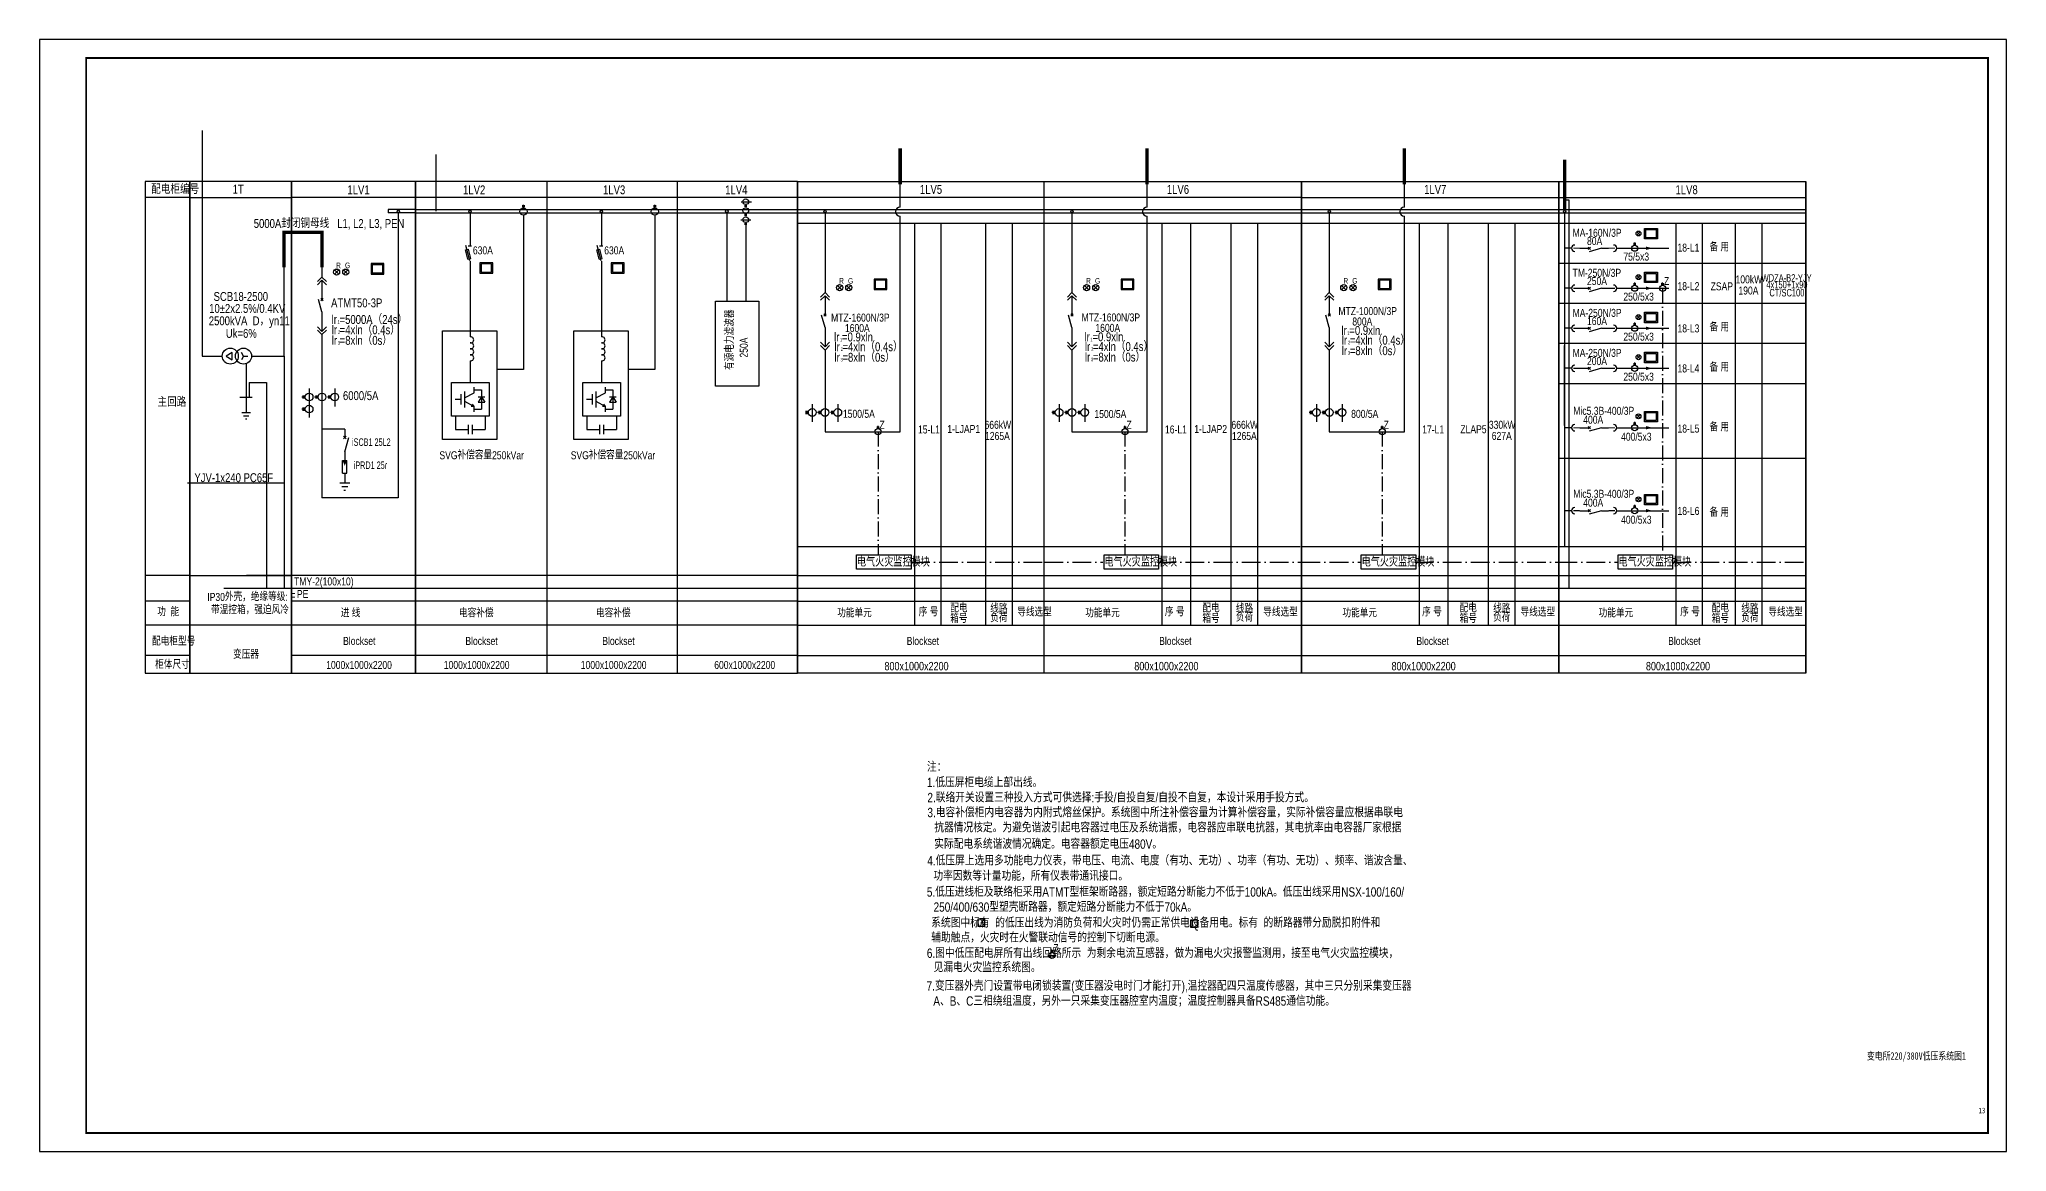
# Model space of a CAD drawing. Extents: x 562591 to 1355713, y 459382 to 835216.
# Drawn here: x 848730 to 953830, y 774576 to 833976 of the extents above; entities that cross this region are included whole.
import ezdxf
from ezdxf.enums import TextEntityAlignment as Align

# ---------------------------------------------------------------- set-up
doc = ezdxf.new("R2010")
doc.units = 0
doc.header["$LTSCALE"] = 1000
doc.header["$MEASUREMENT"] = 0
doc.linetypes.add('CONTROL', pattern=[1.5, 1, -0.25, 0, -0.25])
for name, color, linetype in [('!电气', 4, 'Continuous'), ('CAPDI-TK2', 7, 'Continuous'), ('ELE', 3, 'Continuous'), ('ELEC', 3, 'Continuous'), ('esocket', 4, 'Continuous'), ('etext', 3, 'Continuous'), ('TEL_TITLE', 7, 'Continuous'), ('动力平面导线层', 3, 'Continuous'), ('动力平面尺寸标注层', 4, 'Continuous'), ('标注-动力', 7, 'Continuous'), ('照明平面导线层', 1, 'Continuous'), ('照明平面设备层', 3, 'Continuous')]:
    doc.layers.add(name, color=color, linetype=linetype)
doc.styles.add('CAPDI-仿宋', font='', dxfattribs={"width": 0.75})
doc.styles.add('CAPDI-宋体', font='', dxfattribs={"width": 0.75})
doc.styles.add('denggao', font='jrs.shx', dxfattribs={"width": 0.7, "height": 400, "bigfont": 'hztxt.shx'})
doc.styles.add('hz', font='jrs.shx', dxfattribs={"width": 0.7, "bigfont": 'hztxt.shx'})
doc.styles.add('JRS', font='jrs.shx', dxfattribs={"width": 0.9, "bigfont": 'hztxt.shx'})
doc.styles.add('Lee', font='jrs.shx', dxfattribs={"bigfont": 'hztxt.shx'})
doc.styles.get('CAPDI-仿宋').set_extended_font_data('FangSong')
doc.styles.get('CAPDI-宋体').set_extended_font_data('SimSun')
doc.linetypes.add('接地线', pattern='A,500,[136,eesltype.shx,S=100,R=0,X=0,Y=0],500,-200,60,-200', length=1460)

msp = doc.modelspace()

# ---------------------------------------------------------------- linework, layer by layer
at = {"layer": '!电气'}
for p, q in [((875840, 826393), (875840, 800130)), ((882803, 826393), (882803, 800130)), ((902418, 800130), (902418, 826393)), ((916161, 800130), (916161, 826393)), ((856776, 825538), (854375, 825538)), ((856776, 825538), (862195, 825538)), ((868824, 825538), (862195, 825538)), ((889224, 825538), (868824, 825538)), ((916161, 825538), (868824, 825538)), ((916161, 825538), (929905, 825538)), ((929852, 825538), (943098, 825538)), ((889224, 824156), (902418, 824156)), ((895484, 824156), (895484, 802695)), ((896884, 824156), (896884, 802695)), ((899269, 824156), (899269, 802695)), ((900694, 824156), (900694, 802695)), ((902418, 824156), (916161, 824156)), ((908703, 824156), (908703, 802695)), ((910223, 824156), (910223, 802695)), ((912390, 824156), (912390, 802695)), ((913815, 824156), (913815, 802695)), ((916161, 824156), (929905, 824156)), ((922447, 824156), (922447, 802695)), ((923967, 824156), (923967, 802695)), ((926133, 824156), (926133, 802695)), ((927558, 824156), (927558, 802695)), ((929905, 824156), (943098, 824156)), ((936165, 824156), (936165, 802695)), ((937565, 824156), (937565, 802695)), ((939327, 824156), (939327, 802695)), ((940752, 824156), (940752, 802695)), ((929905, 822018), (943098, 822018)), ((929905, 819881), (943098, 819881)), ((929905, 817743), (943098, 817743)), ((929905, 815606), (943098, 815606)), ((929905, 811602), (943098, 811602)), ((889224, 806899), (902418, 806899)), ((902418, 806899), (916093, 806899)), ((916161, 806899), (929836, 806899)), ((929905, 806899), (943098, 806899)), ((856776, 805347), (854375, 805347)), ((856776, 805347), (862195, 805347)), ((889224, 805347), (859795, 805347)), ((889224, 805347), (889224, 805347)), ((889224, 805347), (889224, 805347)), ((889224, 805347), (902418, 805347)), ((902418, 805347), (916161, 805347)), ((902418, 805347), (902418, 805347)), ((902418, 805347), (902418, 805347)), ((902473, 805347), (902473, 805347)), ((902473, 805347), (902473, 805347)), ((902473, 805347), (906439, 805347)), ((906439, 805347), (906452, 805347)), ((916161, 805347), (929905, 805347)), ((916161, 805347), (916161, 805347)), ((916161, 805347), (916161, 805347)), ((916216, 805347), (916216, 805347)), ((916216, 805347), (916216, 805347)), ((916216, 805347), (920183, 805347)), ((920183, 805347), (920196, 805347)), ((929905, 805347), (943098, 805347)), ((943098, 805347), (943098, 805347)), ((943098, 805347), (943098, 805347)), ((856776, 803978), (854375, 803978)), ((889224, 803978), (862195, 803978)), ((889224, 803978), (889224, 803978)), ((889224, 803978), (889224, 803978)), ((889224, 803978), (902418, 803978)), ((902418, 803978), (916161, 803978)), ((902473, 803978), (902473, 803978)), ((902473, 803978), (902473, 803978)), ((902473, 803978), (906439, 803978)), ((906439, 803978), (906452, 803978)), ((916161, 803978), (929905, 803978)), ((916216, 803978), (916216, 803978)), ((916216, 803978), (916216, 803978)), ((916216, 803978), (920183, 803978)), ((920183, 803978), (920196, 803978)), ((929905, 803978), (943098, 803978)), ((943098, 803978), (943098, 803978)), ((943098, 803978), (943098, 803978)), ((856776, 802695), (854375, 802695)), ((862195, 802695), (856776, 802695)), ((889224, 802695), (862195, 802695)), ((889224, 802695), (902418, 802695)), ((902418, 802695), (916161, 802695)), ((902473, 802695), (906439, 802695)), ((906439, 802695), (906452, 802695)), ((916161, 802695), (929905, 802695)), ((916216, 802695), (920183, 802695)), ((920183, 802695), (920196, 802695)), ((929905, 802695), (943098, 802695)), ((856776, 801072), (854375, 801072)), ((889224, 801072), (862195, 801072)), ((889224, 801072), (889224, 801072)), ((889224, 801072), (889224, 801072)), ((889224, 801072), (902416, 801072)), ((902418, 801072), (916161, 801072)), ((902473, 801072), (902473, 801072)), ((902473, 801072), (902473, 801072)), ((902473, 801072), (906439, 801072)), ((906439, 801072), (906452, 801072)), ((916161, 801072), (929905, 801072)), ((916216, 801072), (916216, 801072)), ((916216, 801072), (916216, 801072)), ((916216, 801072), (920183, 801072)), ((920183, 801072), (920196, 801072)), ((929905, 801072), (943097, 801072)), ((943098, 801072), (943098, 801072)), ((943098, 801072), (943098, 801072))]:
    msp.add_line(p, q, dxfattribs=at)
for points in [[(856776, 826393), (854375, 826393), (854375, 800130), (856776, 800130)], [(862195, 826393), (856776, 826393), (856776, 800130), (862195, 800130)], [(868824, 826393), (862195, 826393), (862195, 800130), (868824, 800130)], [(889224, 826393), (868824, 826393), (868824, 800130), (889224, 800130)], [(889224, 826393), (868824, 826393), (868824, 800130), (889224, 800130)], [(889224, 826393), (889224, 826393), (889224, 800130), (889224, 800130)], [(889224, 826393), (889224, 826393), (889224, 800130), (889224, 800130)], [(902418, 826393), (916161, 826393), (916161, 800130), (902418, 800130)], [(916161, 826393), (929905, 826393), (929905, 800130), (916161, 800130)], [(943098, 826393), (943098, 826393), (943098, 800130), (943098, 800130)], [(943098, 826393), (943098, 826393), (943098, 800130), (943098, 800130)]]:
    msp.add_lwpolyline(points, close=True, dxfattribs=at)
for points in [[(902418, 800130), (889224, 800130), (889224, 826393), (902418, 826393)], [(943098, 800130), (929905, 800130), (929905, 826393), (943098, 826393)]]:
    msp.add_lwpolyline(points, dxfattribs=at)
at = {"layer": '!电气', "color": 1}
msp.add_lwpolyline([(884854, 819997), (887175, 819997), (887175, 815448), (884854, 815448)], close=True, dxfattribs=at)
at = {"color": 4, "ltscale": 0.3}
for p, q in [((868824, 824883), (867372, 824883)), ((867372, 824883), (867372, 824712)), ((868824, 824712), (867372, 824712)), ((868824, 824883), (902418, 824883)), ((868824, 824712), (902418, 824712)), ((902418, 824883), (916161, 824883)), ((902418, 824712), (916161, 824712)), ((916161, 824883), (943098, 824883)), ((916161, 824712), (943098, 824712))]:
    msp.add_line(p, q, dxfattribs=at)
at = {"color": 7, "ltscale": 0.3}
for p, q in [((863586, 821038), (863828, 821279)), ((863586, 820867), (863828, 821108)), ((864070, 821038), (863828, 821279)), ((864070, 820867), (863828, 821108)), ((863828, 819417), (863641, 820075)), ((863767, 820014), (863888, 820135)), ((863767, 820135), (863888, 820014)), ((890460, 820212), (890702, 820454)), ((890460, 820041), (890702, 820283)), ((890944, 820212), (890702, 820454)), ((890944, 820041), (890702, 820283)), ((903654, 820212), (903895, 820454)), ((903654, 820041), (903895, 820283)), ((904137, 820212), (903895, 820454)), ((904137, 820041), (903895, 820283)), ((917397, 820212), (917639, 820454)), ((917397, 820041), (917639, 820283)), ((917881, 820212), (917639, 820454)), ((917881, 820041), (917639, 820283)), ((890702, 818592), (890515, 819250)), ((890641, 819189), (890762, 819310)), ((890641, 819310), (890762, 819189)), ((903895, 818592), (903708, 819250)), ((903835, 819189), (903956, 819310)), ((903835, 819310), (903956, 819189)), ((917639, 818592), (917452, 819250)), ((917579, 819189), (917699, 819310)), ((917579, 819310), (917699, 819189)), ((863586, 818623), (863828, 818381)), ((863586, 818452), (863828, 818210)), ((864070, 818623), (863828, 818381)), ((864070, 818452), (863828, 818210)), ((890460, 817797), (890702, 817556)), ((890944, 817797), (890702, 817556)), ((903654, 817797), (903895, 817556)), ((904137, 817797), (903895, 817556)), ((917397, 817797), (917639, 817556)), ((917881, 817797), (917639, 817556)), ((890460, 817626), (890702, 817385)), ((890944, 817626), (890702, 817385)), ((903654, 817626), (903895, 817385)), ((904137, 817626), (903895, 817385)), ((917397, 817626), (917639, 817385)), ((917881, 817626), (917639, 817385)), ((859544, 814052), (860006, 814052)), ((859637, 813878), (859913, 813878)), ((859735, 813703), (859819, 813703))]:
    msp.add_line(p, q, dxfattribs=at)
at = {"color": 1, "ltscale": 0.3}
for p, q in [((865045, 813151), (863828, 813151)), ((865045, 813151), (865045, 812721)), ((865045, 811952), (865045, 811480)), ((865045, 810813), (865045, 810283))]:
    msp.add_line(p, q, dxfattribs=at)
at = {"color": 0, "ltscale": 0.3}
for p, q in [((864925, 811480), (865165, 811480)), ((864925, 810813), (864925, 811480)), ((865165, 810813), (865165, 811480)), ((864925, 810813), (865165, 810813))]:
    msp.add_line(p, q, dxfattribs=at)
at = {"color": 3, "ltscale": 0.3}
for p, q in [((865315, 810283), (864775, 810283)), ((865206, 810079), (864883, 810079)), ((865092, 809875), (864994, 809875))]:
    msp.add_line(p, q, dxfattribs=at)
at = {"color": 4, "ltscale": 0.3}
for centre in [(890702, 824800), (903895, 824800), (917639, 824800), (930212, 824800)]:
    msp.add_circle(centre, 64.1, dxfattribs=at)
at = {"color": 0, "ltscale": 0.3}
msp.add_solid([(865164, 811480), (864926, 811480), (865045, 811204), (864926, 811480)], dxfattribs=at)
at = {"layer": 'ELE', "color": 0}
for points in [[(898878, 787004), (899228, 787004), (899228, 786592), (898878, 786592)], [(910239, 786952), (910589, 786952), (910589, 786541), (910239, 786541)]]:
    msp.add_lwpolyline(points, close=True, dxfattribs=at)
at = {"layer": 'ELEC', "color": 0}
for p, q in [((865116, 812650), (864974, 812791)), ((865116, 812791), (864974, 812650)), ((865045, 811952), (865264, 812721))]:
    msp.add_line(p, q, dxfattribs=at)
at = {"layer": 'esocket'}
for points in [[(892389, 806449), (895299, 806449), (895299, 805680), (892389, 805680)], [(905608, 806449), (908518, 806449), (908518, 805680), (905608, 805680)], [(919352, 806449), (922262, 806449), (922262, 805680), (919352, 805680)], [(933070, 806449), (935980, 806449), (935980, 805680), (933070, 805680)]]:
    msp.add_lwpolyline(points, close=True, dxfattribs=at)
at = {"layer": 'TEL_TITLE'}
msp.add_lwpolyline([(848730, 774576), (953830, 774576), (953830, 833976), (848730, 833976)], close=True, dxfattribs=at)
at = {"layer": 'TEL_TITLE', "const_width": 100}
msp.add_lwpolyline([(851230, 775576), (952830, 775576), (952830, 832976), (851230, 832976)], close=True, dxfattribs=at)
at = {"layer": '动力平面导线层', "linetype": '接地线', "ltscale": 0.01}
for p, q in [((859775, 816658), (859775, 814052)), ((859933, 815648), (859933, 814848))]:
    msp.add_line(p, q, dxfattribs=at)
at = {"layer": '动力平面导线层', "linetype": '接地线', "ltscale": 0.002}
for p, q in [((861803, 817057), (861803, 804672)), ((859933, 815648), (860860, 815648)), ((860860, 815648), (860860, 804672)), ((858593, 804672), (902418, 804672)), ((902418, 804672), (916161, 804672)), ((916161, 804672), (929905, 804672)), ((929905, 804672), (943098, 804672))]:
    msp.add_line(p, q, dxfattribs=at)
msp.add_lwpolyline([(930210, 825402), (930432, 825402), (930432, 804672)], dxfattribs=at)
at = {"layer": '动力平面尺寸标注层', "color": 3}
for p, q in [((869919, 827819), (869919, 824809)), ((860100, 814848), (859437, 814848)), ((856653, 810289), (861803, 810289))]:
    msp.add_line(p, q, dxfattribs=at)
at = {"layer": '标注-动力', "ltscale": 0.3}
for p, q in [((874672, 825087), (874515, 825087)), ((874594, 824969), (874594, 825141)), ((881688, 825087), (881531, 825087)), ((881610, 824969), (881610, 825141)), ((886406, 825111), (886532, 825111)), ((886406, 825061), (886532, 825061)), ((886469, 825156), (886469, 825018)), ((874672, 825024), (874515, 825024)), ((881688, 825024), (881531, 825024)), ((886406, 824634), (886532, 824634)), ((886406, 824583), (886532, 824583)), ((886406, 824150), (886532, 824150)), ((886406, 824100), (886532, 824100)), ((886469, 824678), (886469, 824540)), ((886469, 824195), (886469, 824057)), ((871731, 822140), (871522, 822964)), ((871641, 822956), (871821, 822956)), ((878747, 822140), (878538, 822964)), ((878657, 822956), (878837, 822956)), ((933890, 823084), (934025, 823084)), ((933890, 823030), (934025, 823030)), ((933957, 822983), (933957, 823130)), ((934071, 823703), (934256, 823517)), ((934071, 823517), (934256, 823703)), ((871488, 822733), (871662, 822777)), ((871614, 822234), (871488, 822733)), ((871614, 822234), (871789, 822278)), ((871789, 822278), (871662, 822777)), ((878504, 822733), (878678, 822777)), ((878630, 822234), (878504, 822733)), ((878630, 822234), (878805, 822278)), ((878805, 822278), (878678, 822777)), ((931596, 822761), (931475, 822881)), ((931475, 822761), (931596, 822881)), ((932193, 822821), (931535, 822634)), ((864492, 821429), (864724, 821661)), ((864492, 821661), (864724, 821429)), ((864983, 821661), (865215, 821429)), ((864983, 821429), (865215, 821661)), ((891366, 820603), (891598, 820836)), ((891366, 820836), (891598, 820603)), ((891857, 820836), (892089, 820603)), ((891857, 820603), (892089, 820836)), ((904559, 820603), (904791, 820836)), ((904559, 820836), (904791, 820603)), ((905051, 820836), (905283, 820603)), ((905051, 820603), (905283, 820836)), ((918303, 820603), (918535, 820836)), ((918303, 820836), (918535, 820603)), ((918794, 820836), (919026, 820603)), ((918794, 820603), (919026, 820836)), ((933890, 820946), (934025, 820946)), ((933890, 820892), (934025, 820892)), ((933957, 820845), (933957, 820992)), ((934071, 821368), (934256, 821183)), ((934071, 821183), (934256, 821368)), ((935381, 820946), (935516, 820946)), ((935381, 820892), (935516, 820892)), ((935449, 820845), (935449, 820992)), ((931596, 820623), (931475, 820744)), ((931475, 820623), (931596, 820744)), ((932193, 820683), (931535, 820496)), ((933890, 818809), (934025, 818809)), ((933890, 818755), (934025, 818755)), ((933957, 818708), (933957, 818855)), ((934071, 819231), (934256, 819045)), ((934071, 819045), (934256, 819231)), ((871737, 818400), (871737, 818086)), ((878753, 818400), (878753, 818086)), ((931596, 818485), (931475, 818606)), ((931475, 818485), (931596, 818606)), ((932193, 818546), (931535, 818359)), ((871751, 816809), (871751, 816223)), ((878767, 816809), (878767, 816223)), ((933890, 816671), (934025, 816671)), ((933957, 816570), (933957, 816717)), ((934071, 817093), (934256, 816908)), ((934071, 816908), (934256, 817093)), ((871751, 816223), (871751, 815644)), ((878767, 816223), (878767, 815644)), ((931596, 816348), (931475, 816469)), ((931475, 816348), (931596, 816469)), ((932193, 816408), (931535, 816221)), ((933890, 816617), (934025, 816617)), ((862939, 814876), (862752, 814876)), ((862810, 814961), (862810, 814790)), ((862878, 814961), (862878, 814790)), ((863623, 814876), (863436, 814876)), ((863494, 814961), (863494, 814790)), ((863562, 814961), (863562, 814790)), ((864307, 814876), (864120, 814876)), ((864178, 814961), (864178, 814790)), ((864246, 814961), (864246, 814790)), ((871253, 814742), (870936, 814742)), ((871253, 815030), (871253, 814470)), ((871443, 815164), (871443, 814319)), ((871443, 814834), (871952, 815106)), ((871443, 814650), (871952, 814377)), ((871952, 815106), (871952, 815401)), ((871952, 815253), (872350, 815253)), ((872167, 814889), (872534, 814889)), ((872350, 814889), (872167, 814594)), ((872167, 814594), (872534, 814594)), ((872350, 815253), (872350, 814230)), ((872350, 814889), (872534, 814594)), ((878269, 814742), (877952, 814742)), ((878269, 815030), (878269, 814470)), ((878459, 815164), (878459, 814319)), ((878459, 814834), (878968, 815106)), ((878459, 814650), (878968, 814377)), ((878968, 815106), (878968, 815401)), ((878968, 815253), (879366, 815253)), ((879183, 814889), (879550, 814889)), ((879366, 814889), (879183, 814594)), ((879183, 814594), (879550, 814594)), ((879366, 815253), (879366, 814230)), ((879366, 814889), (879550, 814594)), ((862939, 814231), (862752, 814231)), ((862810, 814317), (862810, 814146)), ((862878, 814317), (862878, 814146)), ((870957, 813862), (870957, 813138)), ((871952, 814377), (871805, 814376)), ((871952, 814377), (871871, 814500)), ((871952, 814083), (871952, 814377)), ((871952, 814230), (872350, 814230)), ((872545, 813862), (872545, 813138)), ((877973, 813862), (877973, 813138)), ((878968, 814377), (878821, 814376)), ((878968, 814377), (878887, 814500)), ((878968, 814083), (878968, 814377)), ((878968, 814230), (879366, 814230)), ((879561, 813862), (879561, 813138)), ((889684, 814136), (889684, 813965)), ((889753, 814136), (889753, 813965)), ((890497, 814050), (890310, 814050)), ((890368, 814136), (890368, 813965)), ((890437, 814136), (890437, 813965)), ((891181, 814050), (890994, 814050)), ((891052, 814136), (891052, 813965)), ((891121, 814136), (891121, 813965)), ((903006, 814050), (902819, 814050)), ((902878, 814136), (902878, 813965)), ((902946, 814136), (902946, 813965)), ((903690, 814050), (903503, 814050)), ((903562, 814136), (903562, 813965)), ((903630, 814136), (903630, 813965)), ((904374, 814050), (904187, 814050)), ((904246, 814136), (904246, 813965)), ((904314, 814136), (904314, 813965)), ((916750, 814050), (916563, 814050)), ((916621, 814136), (916621, 813965)), ((916690, 814136), (916690, 813965)), ((917434, 814050), (917247, 814050)), ((917305, 814136), (917305, 813965)), ((917374, 814136), (917374, 813965)), ((918118, 814050), (917931, 814050)), ((917989, 814136), (917989, 813965)), ((918058, 814136), (918058, 813965)), ((933890, 813499), (934025, 813499)), ((933957, 813398), (933957, 813545)), ((934071, 813939), (934257, 813753)), ((934071, 813753), (934257, 813939)), ((870957, 813138), (871639, 813138)), ((871639, 813386), (871639, 812890)), ((871846, 813386), (871846, 812890)), ((871846, 813138), (872545, 813138)), ((877973, 813138), (878655, 813138)), ((878655, 813386), (878655, 812890)), ((878862, 813386), (878862, 812890)), ((878862, 813138), (879561, 813138)), ((893466, 813288), (893601, 813288)), ((893466, 813234), (893601, 813234)), ((893534, 813187), (893534, 813334)), ((906660, 813288), (906795, 813288)), ((906660, 813234), (906795, 813234)), ((906727, 813187), (906727, 813334)), ((920404, 813288), (920538, 813288)), ((920404, 813234), (920538, 813234)), ((920471, 813187), (920471, 813334)), ((931596, 813176), (931475, 813297)), ((931475, 813176), (931596, 813297)), ((932193, 813236), (931535, 813049)), ((933890, 813445), (934025, 813445)), ((934071, 809507), (934257, 809322)), ((934071, 809322), (934257, 809507)), ((931596, 808744), (931475, 808865)), ((931475, 808744), (931596, 808865)), ((932193, 808805), (931535, 808618)), ((933890, 809067), (934025, 809067)), ((933890, 809014), (934025, 809014)), ((933957, 808966), (933957, 809113)), ((902758, 785318), (902892, 785318)), ((902758, 785264), (902892, 785264)), ((902825, 785216), (902825, 785364))]:
    msp.add_line(p, q, dxfattribs=at)
at = {"layer": '标注-动力'}
for p, q in [((859636, 817062), (859524, 817256)), ((859636, 817062), (859524, 816868)), ((859636, 817062), (859860, 817062)), ((902612, 785055), (903053, 785055))]:
    msp.add_line(p, q, dxfattribs=at)
at = {"layer": '标注-动力', "ltscale": 0.3}
for points in [[(934489, 823874), (935173, 823874), (935173, 823319), (934489, 823319)], [(867133, 822000), (866449, 822000), (866449, 821444), (867133, 821444)], [(872954, 822041), (872270, 822041), (872270, 821485), (872954, 821485)], [(879970, 822041), (879286, 822041), (879286, 821485), (879970, 821485)], [(894007, 821175), (893323, 821175), (893323, 820619), (894007, 820619)], [(907200, 821175), (906516, 821175), (906516, 820619), (907200, 820619)], [(920944, 821175), (920260, 821175), (920260, 820619), (920944, 820619)], [(934489, 821540), (935173, 821540), (935173, 820984), (934489, 820984)], [(934489, 819402), (935173, 819402), (935173, 818846), (934489, 818846)], [(870265, 818410), (873169, 818410), (873169, 812608), (870265, 812608)], [(877281, 818410), (880185, 818410), (880185, 812608), (877281, 812608)], [(858702, 817057), (859036, 816864), (859036, 817250)], [(934489, 817265), (935173, 817265), (935173, 816709), (934489, 816709)], [(934490, 814110), (935174, 814110), (935174, 813554), (934490, 813554)], [(934490, 809678), (935174, 809678), (935174, 809123), (934490, 809123)]]:
    msp.add_lwpolyline(points, close=True, dxfattribs=at)
at = {"layer": '标注-动力', "ltscale": 0.3, "const_width": 59.8}
for points in [[(931025, 822821), (930683, 822821)], [(932566, 822821), (932908, 822821)], [(931025, 820683), (930683, 820683)], [(932566, 820683), (932908, 820683)], [(931025, 818546), (930683, 818546)], [(932566, 818546), (932908, 818546)], [(931025, 816408), (930683, 816408)], [(932566, 816408), (932908, 816408)], [(931025, 813236), (930683, 813236)], [(932566, 813236), (932908, 813236)], [(931025, 808805), (930683, 808805)], [(932566, 808805), (932908, 808805)]]:
    msp.add_lwpolyline(points, dxfattribs=at)
at = {"layer": '标注-动力', "ltscale": 0.3}
for points in [[(934571, 822821, 173, 0, 0), (934911, 822821, 0, 0, 0)], [(934571, 820683, 173, 0, 0), (934911, 820683, 0, 0, 0)], [(934571, 818546, 173, 0, 0), (934911, 818546, 0, 0, 0)], [(934571, 816408, 173, 0, 0), (934911, 816408, 0, 0, 0)], [(934571, 813236, 173, 0, 0), (934911, 813236, 0, 0, 0)], [(934571, 808805, 173, 0, 0), (934911, 808805, 0, 0, 0)]]:
    msp.add_lwpolyline(points, format="xyseb", dxfattribs=at)
for points in [[(870751, 815644), (872752, 815644), (872752, 813862), (870751, 813862), (870751, 815644)], [(877767, 815644), (879768, 815644), (879768, 813862), (877767, 813862), (877767, 815644)]]:
    msp.add_lwpolyline(points, dxfattribs=at)
for centre, radius in [((886469, 825307), 151), ((867901, 824798), 64.1), ((871737, 824797), 64.1), ((874594, 824780), 189), ((878753, 824797), 64.1), ((881610, 824780), 189), ((885458, 824808), 75), ((885458, 824808), 75), ((886469, 824829), 151), ((886469, 824346), 151), ((933957, 822821), 162), ((934163, 823610), 131), ((864608, 821545), 164), ((865099, 821545), 164), ((891482, 820719), 164), ((891973, 820719), 164), ((904675, 820719), 164), ((905167, 820719), 164), ((918419, 820719), 164), ((918910, 820719), 164), ((933957, 820683), 162), ((934163, 821276), 131), ((935449, 820683), 162), ((934163, 819138), 131), ((933957, 818546), 162), ((934163, 817001), 131), ((933957, 816408), 162), ((863144, 814876), 205), ((863828, 814876), 205), ((864512, 814876), 205), ((863144, 814231), 205), ((890018, 814050), 205), ((890702, 814050), 205), ((891386, 814050), 205), ((903211, 814050), 205), ((903895, 814050), 205), ((904579, 814050), 205), ((916955, 814050), 205), ((917639, 814050), 205), ((918323, 814050), 205), ((934164, 813846), 131), ((893534, 813025), 162), ((906727, 813025), 162), ((920471, 813025), 162), ((933957, 813236), 162), ((934164, 809414), 131), ((933957, 808805), 162), ((902825, 785055), 162)]:
    msp.add_circle(centre, radius, dxfattribs=at)
at = {"layer": '标注-动力'}
for centre in [(858932, 817062), (859636, 817062)]:
    msp.add_circle(centre, 428, dxfattribs=at)
at = {"layer": '标注-动力', "ltscale": 0.3}
for centre, radius, start, end in [((930756, 822821), 171, 90, 270), ((932835, 822821), 171, 270, 90), ((930756, 820683), 171, 90, 270), ((932835, 820683), 171, 270, 90), ((871777, 817926), 162, 260.98292, 99.01708), ((871777, 817607), 162, 260.98292, 99.01708), ((878793, 817926), 162, 260.98292, 99.01708), ((878793, 817607), 162, 260.98292, 99.01708), ((930756, 818546), 171, 90, 270), ((932835, 818546), 171, 270, 90), ((871777, 817288), 162, 260.98292, 99.01708), ((871777, 816968), 162, 260.98292, 99.01708), ((878793, 817288), 162, 260.98292, 99.01708), ((878793, 816968), 162, 260.98292, 99.01708), ((930756, 816408), 171, 90, 270), ((932835, 816408), 171, 270, 90), ((930756, 813236), 171, 90, 270), ((932835, 813236), 171, 270, 90), ((930756, 808805), 171, 90, 270), ((932835, 808805), 171, 270, 90)]:
    msp.add_arc(centre, radius, start, end, dxfattribs=at)
at = {"layer": '照明平面导线层'}
for p, q in [((857425, 829109), (857425, 817057)), ((894717, 825022), (894717, 826221)), ((907911, 825022), (907911, 826221)), ((921654, 825022), (921654, 826221)), ((886229, 825307, 0), (886777, 825307, 0)), ((867901, 824734), (867901, 809491)), ((871737, 824730), (871737, 822956)), ((874594, 824591), (874594, 816340)), ((878753, 824730), (878753, 822956)), ((881610, 824591), (881610, 816340)), ((885458, 824733), (885458, 819997)), ((886197, 824346), (886745, 824346)), ((886469, 824057), (886469, 819997)), ((890702, 824736), (890702, 820454)), ((894717, 813025), (894717, 824533)), ((903895, 824736), (903895, 820454)), ((907911, 813025), (907911, 824533)), ((917639, 824736), (917639, 820454)), ((921654, 813025), (921654, 824533)), ((930212, 824736), (930212, 813469)), ((930212, 824156), (930212, 822018)), ((861803, 817057), (861803, 823470)), ((863828, 823408), (863828, 821279)), ((930212, 823916), (930212, 821779)), ((871737, 822136), (871737, 818400)), ((878753, 822136), (878753, 818400)), ((930585, 822821), (930212, 822821)), ((931025, 822821), (931535, 822821)), ((932193, 822821), (932566, 822821)), ((933006, 822821), (934264, 822821)), ((934264, 822821), (935783, 822821)), ((863828, 821108), (863828, 820074)), ((890702, 820283), (890702, 819249)), ((903895, 820283), (903895, 819249)), ((917639, 820283), (917639, 819249)), ((930585, 820683), (930212, 820683)), ((931025, 820683), (931535, 820683)), ((932193, 820683), (932566, 820683)), ((933006, 820683), (934264, 820683)), ((934264, 820683), (935783, 820683)), ((863828, 819417), (863828, 818381)), ((930212, 819774), (930212, 817637)), ((930212, 819774), (930212, 817636)), ((863828, 818210), (863828, 809491)), ((890702, 818592), (890702, 817556)), ((903895, 818592), (903895, 817556)), ((917639, 818592), (917639, 817556)), ((930585, 818546), (930212, 818546)), ((931025, 818546), (931535, 818546)), ((932193, 818546), (932566, 818546)), ((933006, 818546), (934264, 818546)), ((934264, 818546), (935783, 818546)), ((857425, 817057), (858505, 817057)), ((860064, 817057), (861803, 817057)), ((890702, 817385), (890702, 813025)), ((903895, 817385), (903895, 813025)), ((917639, 817385), (917639, 813025)), ((930211, 813361), (930211, 817636)), ((930212, 817637), (930212, 815499)), ((930212, 817637), (930212, 813361)), ((930212, 817637), (930212, 815499)), ((930212, 817636), (930212, 815499)), ((930212, 817636), (930212, 815499)), ((874594, 816340), (873169, 816340)), ((881610, 816340), (880185, 816340)), ((930585, 816408), (930212, 816408)), ((930212, 815606), (930212, 806899)), ((931025, 816408), (931535, 816408)), ((932193, 816408), (932566, 816408)), ((933006, 816408), (934264, 816408)), ((934264, 816408), (935783, 816408)), ((863144, 815323), (863144, 813781)), ((864512, 815323), (864512, 814375)), ((890018, 814497), (890018, 813550)), ((891386, 814497), (891386, 813550)), ((903211, 814497), (903211, 813550)), ((904579, 814497), (904579, 813550)), ((916955, 814497), (916955, 813550)), ((918323, 814497), (918323, 813550)), ((890702, 813025), (894717, 813025)), ((903895, 813025), (907911, 813025)), ((917639, 813025), (921654, 813025)), ((930585, 813236), (930212, 813236)), ((931025, 813236), (931535, 813236)), ((932193, 813236), (932566, 813236)), ((933006, 813236), (934264, 813236)), ((934264, 813236), (935783, 813236)), ((867901, 809491), (863828, 809491)), ((930585, 808805), (930212, 808805)), ((931025, 808805), (931535, 808805)), ((932193, 808805), (932566, 808805)), ((933006, 808805), (934264, 808805)), ((934264, 808805), (935783, 808805))]:
    msp.add_line(p, q, dxfattribs=at)
at = {"layer": '照明平面导线层', "color": 3}
for points in [[(934549, 823815), (935114, 823815), (935114, 823378), (934549, 823378)], [(867073, 821941), (866508, 821941), (866508, 821504), (867073, 821504)], [(872894, 821981), (872329, 821981), (872329, 821545), (872894, 821545)], [(879910, 821981), (879345, 821981), (879345, 821545), (879910, 821545)], [(893947, 821115), (893382, 821115), (893382, 820679), (893947, 820679)], [(907141, 821115), (906576, 821115), (906576, 820679), (907141, 820679)], [(920885, 821115), (920319, 821115), (920319, 820679), (920885, 820679)], [(934549, 821480), (935114, 821480), (935114, 821043), (934549, 821043)], [(934549, 819343), (935114, 819343), (935114, 818906), (934549, 818906)], [(934549, 817205), (935114, 817205), (935114, 816768), (934549, 816768)], [(934549, 814051), (935114, 814051), (935114, 813614), (934549, 813614)], [(934549, 809619), (935114, 809619), (935114, 809182), (934549, 809182)]]:
    msp.add_lwpolyline(points, close=True, dxfattribs=at)
at = {"layer": '照明平面导线层'}
for centre in [(894717, 824778), (907911, 824778), (921654, 824778)]:
    msp.add_arc(centre, 244, 90, 270, dxfattribs=at)
at = {"layer": '照明平面设备层', "color": 2, "linetype": 'CONTROL', "ltscale": 0.8}
for p, q in [((935449, 820683), (935449, 806449)), ((893534, 813025), (893534, 806449)), ((906727, 813025), (906727, 806449)), ((920471, 813025), (920471, 806449))]:
    msp.add_line(p, q, dxfattribs=at)
at = {"layer": '照明平面设备层', "color": 3, "linetype": 'CONTROL'}
for p, q in [((895299, 806065), (902418, 806065)), ((902418, 806065), (905553, 806065)), ((908463, 806065), (916161, 806065)), ((916161, 806065), (919297, 806065)), ((922206, 806065), (929905, 806065)), ((929879, 806065), (933015, 806065)), ((935980, 806065), (943098, 806065))]:
    msp.add_line(p, q, dxfattribs=at)
at = {"layer": '照明平面设备层', "linetype": 'ByBlock'}
for points, const_width in [([(894717, 826226), (894717, 828153)], 180), ([(907911, 826226), (907911, 828153)], 180), ([(921654, 826226), (921654, 828153)], 180), ([(930210, 824869), (930210, 827555)], 180), ([(861803, 821804), (861803, 823671), (863828, 823671), (863828, 821804)], 171)]:
    msp.add_lwpolyline(points, dxfattribs=dict(at, const_width=const_width))

# ---------------------------------------------------------------- texts
at = {"layer": '!电气', "color": 120, "style": 'denggao', "width": 0.8}
for p in [(892410, 805826, 770), (905629, 805826, 770), (919372, 805826, 770), (933091, 805826, 770)]:
    msp.add_text('电气火灾监控模块', height=450, dxfattribs=at).set_placement(p)
at = {"color": 7, "ltscale": 0.75, "style": 'hz', "width": 0.7}
for s, height, p in [('R', 299, (864584, 821757)), ('G', 299, (865060, 821757)), ('R', 299, (891458, 820931)), ('G', 299, (891934, 820931)), ('R', 299, (904652, 820931)), ('G', 299, (905128, 820931)), ('R', 299, (918395, 820931)), ('G', 299, (918871, 820931)), ('1', 190, (891499, 817843)), ('1', 190, (904879, 817853)), ('1', 190, (918604, 818193))]:
    msp.add_text(s, height=height, dxfattribs=at).set_placement(p)
at = {"color": 1, "style": 'CAPDI-仿宋', "width": 0.75}
msp.add_text('13', height=300, dxfattribs=at).set_placement((952508, 776623), align=Align.CENTER)
at = {"layer": 'CAPDI-TK2', "style": 'CAPDI-宋体', "width": 0.75}
msp.add_text('变电所220/380V低压系统图1', height=400, dxfattribs=at).set_placement((949011, 779487), align=Align.CENTER)
at = {"layer": 'ELE', "color": 0, "style": 'Lee', "width": 0.8}
for s, p in [('注：', (896147, 794863)), ('1.低压屏柜电缆上部出线。', (896147, 794042)), ('2.联络开关设置三种投入方式可供选择:手投/自投自复/自投不自复，本设计采用手投方式。', (896173, 793235)), ('3.电容补偿柜内电容器为内附式熔丝保护。系统图中所注补偿容量为计算补偿容量，实际补偿容量应根据串联电', (896173, 792437)), ('抗器情况核定。为避免谐波引起电容器过电压及系统谐振，电容器应串联电抗器，其电抗率由电容器厂家根据', (896539, 791628, 770)), ('4.低压屏上选用多功能电力仪表，带电压、电流、电度（有功、无功）、功率（有功、无功）、频率、谐波含量、', (896166, 789866, 770)), ('实际配电系统谐波情况确定。电容器额定电压480V。', (896539, 790752, 770)), ('功率因数等计量功能，所有仪表带通讯接口。', (896493, 789049, 770)), ('5.低压进线柜及联络柜采用ATMT型框架断路器，额定短路分断能力不低于100kA。低压出线采用NSX-100/160/', (896143, 788193, -1750)), ('250/400/630型塑壳断路器，额定短路分断能力不低于70kA。', (896503, 787388, 770)), ('辅助触点，火灾时在火警联动信号的控制下切断电源。', (896377, 785755, 770)), ('系统图中标有  的低压出线为消防负荷和火灾时仍需正常供电设备用电。标有  的断路器带分励脱扣附件和', (896377, 786547, 770)), ('X', (898927, 786562, 6761167)), ('Q', (910278, 786511, 6761167)), ('6.图中低压配电屏所有出线回路所示  为剩余电流互感器，做为漏电火灾报警监测用，接至电气火灾监控模块，', (896143, 784924, -1750)), ('见漏电火灾监控系统图。', (896503, 784164, 770)), ('7.变压器外壳门设置带电闭锁装置(变压器没电时门才能打开),温控器配四只温度传感器，其中三只分别采集变压器', (896129, 783176, -1750)), ('A、B、C三相绕组温度，另外一只采集变压器腔室内温度；温度控制器具备RS485通信功能。', (896488, 782369, 770))]:
    msp.add_text(s, height=500, dxfattribs=at).set_placement(p)
at = {"layer": 'etext', "style": 'hz', "width": 0.7}
msp.add_text('iSCB1 25L2', height=400, dxfattribs=at).set_placement((865434, 812267, 0))
msp.add_text('iPRD1 25r', height=400, dxfattribs=at).set_placement((866418, 811242, 0), align=Align.MIDDLE)
at = {"layer": '动力平面尺寸标注层', "color": 3, "width": 0.8}
for s, height, style, p in [('配电柜编号', 475, 'JRS', (854707, 825727)), ('1T', 475, 'JRS', (859057, 825737)), ('1LV1', 475, 'JRS', (865189, 825708)), ('1LV2', 475, 'JRS', (871367, 825705)), ('1LV3', 475, 'JRS', (878844, 825705)), ('1LV4', 475, 'JRS', (885372, 825705)), ('1LV5', 475, 'JRS', (895772, 825726)), ('1LV6', 475, 'JRS', (908966, 825726)), ('1LV7', 475, 'JRS', (922709, 825726)), ('1LV8', 475, 'JRS', (936138, 825708)), ('5000A封闭铜母线   L1, L2, L3, PEN', 475, 'JRS', (860184, 823906)), ('MA-160N/3P', 427.5, 'denggao', (930641, 823432)), ('80A', 427.5, 'denggao', (931411, 822993)), ('18-L1', 427.5, 'denggao', (936245, 822640)), ('备 用', 427.5, 'denggao', (937953, 822657)), ('630A', 427.5, 'denggao', (871891, 822494)), ('630A', 427.5, 'denggao', (878907, 822494)), ('75/5x3', 427.5, 'denggao', (933354, 822162)), ('TM-250N/3P', 427.5, 'denggao', (930641, 821295)), ('250A', 427.5, 'denggao', (931411, 820856)), ('Z', 428, 'denggao', (935525, 820860)), ('18-L2', 427.5, 'denggao', (936245, 820582)), ('ZSAP', 427.5, 'denggao', (938015, 820574)), ('10%%p2x2.5%/0.4KV', 475, 'JRS', (857803, 819369)), ('SCB18-2500', 475, 'JRS', (858039, 820008)), ('ATMT50-3P', 475, 'JRS', (864315, 819664)), ('250/5x3', 427.5, 'denggao', (933354, 820024)), ('2500kVA  D，yn11', 475, 'JRS', (857781, 818709)), ('lr =5000A（24s）', 475, 'JRS', (864345, 818778)), ('lr =4xln（0.4s）', 475, 'JRS', (864350, 818227)), ('MTZ-1600N/3P', 427.5, 'denggao', (891028, 818903)), ('1600A', 427.5, 'denggao', (891768, 818345)), ('MTZ-1600N/3P', 427.5, 'denggao', (904408, 818913)), ('1600A', 427.5, 'denggao', (905148, 818355)), ('MTZ-1000N/3P', 427.5, 'denggao', (918132, 819253)), ('800A', 427.5, 'denggao', (918872, 818695)), ('MA-250N/3P', 427.5, 'denggao', (930641, 819157)), ('160A', 427.5, 'denggao', (931411, 818718)), ('18-L3', 427.5, 'denggao', (936245, 818326)), ('备 用', 427.5, 'denggao', (937953, 818382)), ('Uk=6%%%', 475, 'JRS', (858693, 818038)), ('lr =8xln（0s）', 475, 'JRS', (864351, 817665)), ('lr =0.9xln ', 475, 'JRS', (891187, 817845)), ('lr =4xln（0.4s）', 475, 'JRS', (891209, 817323)), ('lr =0.9xln ', 475, 'JRS', (904567, 817855)), ('lr =4xln（0.4s）', 475, 'JRS', (904589, 817333)), ('lr =0.9xln ', 475, 'JRS', (918291, 818195)), ('lr =4xln（0.4s）', 475, 'JRS', (918313, 817674)), ('250/5x3', 427.5, 'denggao', (933354, 817887)), ('lr =8xln（0s）', 475, 'JRS', (891210, 816760)), ('lr =8xln（0s）', 475, 'JRS', (904590, 816770)), ('lr =8xln（0s）', 475, 'JRS', (918314, 817111)), ('MA-250N/3P', 427.5, 'denggao', (930641, 817020)), ('200A', 427.5, 'denggao', (931411, 816581)), ('备 用', 427.5, 'denggao', (937953, 816244)), ('250/5x3', 427.5, 'denggao', (933354, 815749)), ('18-L4', 427.5, 'denggao', (936245, 816189)), ('主回路', 475, 'JRS', (855039, 814358)), ('6000/5A', 475, 'JRS', (864950, 814712)), ('1500/5A', 427.5, 'denggao', (891660, 813766)), ('Z', 428, 'denggao', (893610, 813180)), ('1500/5A', 427.5, 'denggao', (905095, 813756)), ('Z', 428, 'denggao', (906804, 813180)), ('800/5A', 427.5, 'denggao', (918812, 813763)), ('Z', 428, 'denggao', (920547, 813180)), ('Mic5.3B-400/3P', 427.5, 'denggao', (930679, 813925)), ('400A', 427.5, 'denggao', (931210, 813450)), ('备 用', 427.5, 'denggao', (937953, 813048)), ('15-L1', 427.5, 'denggao', (895671, 812929)), ('1-LJAP1', 427.5, 'denggao', (897235, 812954)), ('16-L1', 427.5, 'denggao', (908865, 812929)), ('1-LJAP2', 427.5, 'denggao', (910429, 812954)), ('17-L1', 427.5, 'denggao', (922608, 812929)), ('ZLAP5', 427.5, 'denggao', (924647, 812942)), ('400/5x3', 427.5, 'denggao', (933232, 812542)), ('18-L5', 427.5, 'denggao', (936245, 812977)), ('SVG补偿容量250kVar', 427.5, 'denggao', (870103, 811551)), ('SVG补偿容量250kVar', 427.5, 'denggao', (877119, 811551)), ('YJV-1x240 PC65F', 475, 'JRS', (857014, 810332)), ('Mic5.3B-400/3P', 427.5, 'denggao', (930679, 809493)), ('400A', 427.5, 'denggao', (931210, 809018)), ('400/5x3', 427.5, 'denggao', (933232, 808110)), ('18-L6', 427.5, 'denggao', (936245, 808581)), ('备 用', 427.5, 'denggao', (937953, 808491)), ('TMY-2(100x10)', 427.5, 'denggao', (862340, 804815)), ('IP30外壳，绝缘等级: F', 427.5, 'denggao', (857703, 803985)), ('PE', 427.5, 'denggao', (862492, 804141)), ('功  能', 427.5, 'denggao', (855023, 803176)), ('带温控箱，强迫风冷', 427.5, 'denggao', (857906, 803289)), ('进 线', 427.5, 'denggao', (864831, 803119)), ('电容补偿', 427.5, 'denggao', (871150, 803119)), ('电容补偿', 427.5, 'denggao', (878467, 803119)), ('功能单元', 427.5, 'denggao', (891351, 803119)), ('序 号', 427.5, 'denggao', (895710, 803174)), ('箱号', 427.5, 'denggao', (897393, 802819)), ('配电', 427.5, 'denggao', (897393, 803381)), ('线路', 427.5, 'denggao', (899530, 803358)), ('负荷', 427.5, 'denggao', (899530, 802856)), ('导线选型', 427.5, 'denggao', (900976, 803165)), ('功能单元', 427.5, 'denggao', (904600, 803119)), ('序 号', 427.5, 'denggao', (908860, 803174)), ('箱号', 427.5, 'denggao', (910862, 802819)), ('配电', 427.5, 'denggao', (910862, 803381)), ('线路', 427.5, 'denggao', (912651, 803358)), ('负荷', 427.5, 'denggao', (912651, 802886)), ('导线选型', 427.5, 'denggao', (914117, 803165)), ('功能单元', 427.5, 'denggao', (918344, 803119)), ('序 号', 427.5, 'denggao', (922603, 803174)), ('箱号', 427.5, 'denggao', (924605, 802819)), ('配电', 427.5, 'denggao', (924605, 803381)), ('线路', 427.5, 'denggao', (926394, 803358)), ('负荷', 427.5, 'denggao', (926394, 802886)), ('导线选型', 427.5, 'denggao', (927861, 803165)), ('功能单元', 427.5, 'denggao', (932032, 803119)), ('序 号', 427.5, 'denggao', (936391, 803174)), ('箱号', 427.5, 'denggao', (938074, 802819)), ('配电', 427.5, 'denggao', (938074, 803381)), ('线路', 427.5, 'denggao', (939653, 803358)), ('负荷', 427.5, 'denggao', (939653, 802856)), ('导线选型', 427.5, 'denggao', (941098, 803165)), ('配电柜型号', 427.5, 'denggao', (854752, 801607)), ('Blockset', 427.5, 'denggao', (864958, 801635)), ('Blockset', 427.5, 'denggao', (871489, 801635)), ('Blockset', 427.5, 'denggao', (878806, 801635)), ('Blockset', 427.5, 'denggao', (895066, 801635)), ('Blockset', 427.5, 'denggao', (908554, 801635)), ('Blockset', 427.5, 'denggao', (922297, 801635)), ('Blockset', 427.5, 'denggao', (935746, 801635)), ('变压器', 427.5, 'denggao', (859080, 800907)), ('柜体尺寸', 427.5, 'denggao', (854916, 800362)), ('1000x1000x2200', 427.5, 'denggao', (864055, 800353)), ('1000x1000x2200', 427.5, 'denggao', (870339, 800353)), ('1000x1000x2200', 427.5, 'denggao', (877657, 800353)), ('600x1000x2200', 427.5, 'denggao', (884785, 800353)), ('800x1000x2200', 450, 'denggao', (893878, 800279)), ('800x1000x2200', 450, 'denggao', (907226, 800279)), ('800x1000x2200', 450, 'denggao', (920969, 800279)), ('800x1000x2200', 450, 'denggao', (934558, 800279))]:
    msp.add_text(s, height=height, dxfattribs=dict(at, style=style)).set_placement(p)
at = {"layer": '动力平面尺寸标注层', "color": 3, "style": 'denggao'}
for s, height, width, p in [('100kW', 427.5, 0.8, (940059, 821167)), ('WDZA-B2-YJY', 400, 0.6, (942075, 821236)), ('4x150+1x90', 400, 0.6, (942091, 820876)), ('190A', 427.5, 0.8, (940035, 820563)), ('CT/SC100', 400, 0.6, (942091, 820456)), ('666kW', 427.5, 0.8, (899936, 813400)), ('666kW', 427.5, 0.8, (913129, 813400)), ('330kW', 427.5, 0.8, (926880, 813402)), ('1265A', 427.5, 0.8, (899913, 812797)), ('1265A', 427.5, 0.8, (913106, 812797)), ('627A', 427.5, 0.8, (926857, 812799))]:
    msp.add_text(s, height=height, dxfattribs=dict(at, width=width)).set_placement(p, align=Align.MIDDLE)
at = {"layer": '动力平面尺寸标注层', "color": 3, "style": 'denggao', "width": 0.8}
for s, p in [('有源电力滤波器', (885838, 816317, 0)), ('250A', (886578, 816983, 0))]:
    msp.add_text(s, height=427.5, rotation=90, dxfattribs=at).set_placement(p)
at = {"layer": '标注-动力', "color": 7, "ltscale": 0.75, "style": 'hz', "width": 0.7}
for s, p in [('1', (864658, 818776)), ('3', (864671, 817680)), ('2', (864681, 818244)), ('2', (918644, 817690)), ('3', (891529, 816776)), ('2', (891539, 817340)), ('3', (904909, 816786)), ('2', (904919, 817350)), ('3', (918634, 817126))]:
    msp.add_text(s, height=190, dxfattribs=at).set_placement(p)
at = {"layer": '标注-动力', "style": 'denggao', "width": 0.8}
msp.add_text('Z', height=428, dxfattribs=at).set_placement((902902, 785231))

doc.saveas('drawing.dxf')
